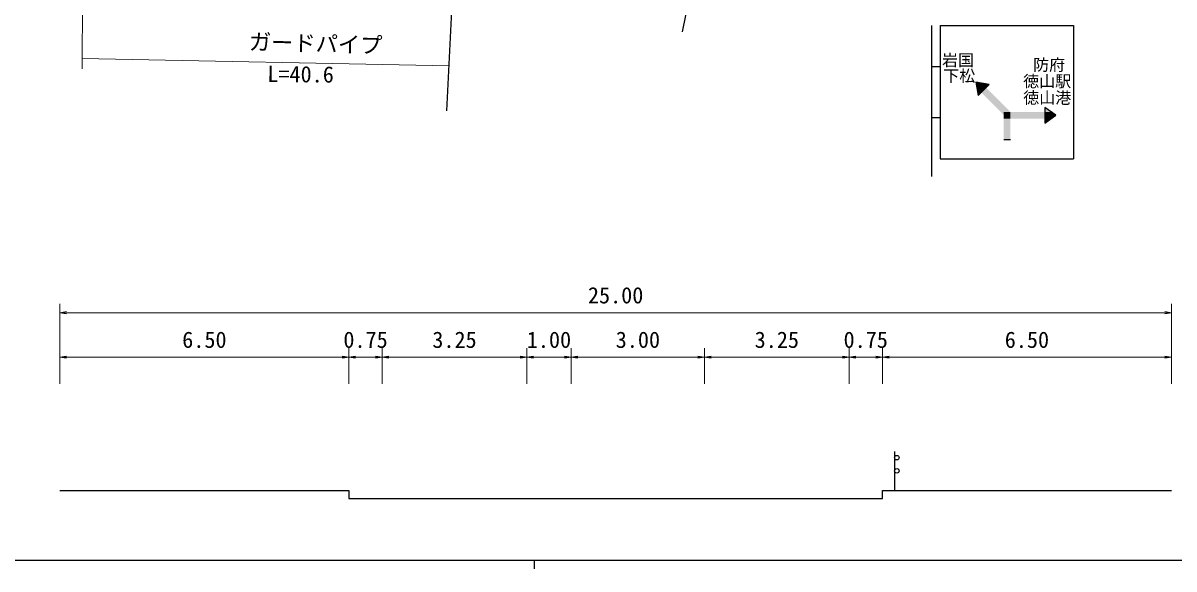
# Model space of a CAD drawing. Units: millimetres at full size, sheet at 1:1000, with parts at other scales. Extents: x 40000 to 680000, y 20000 to 380000.
# Drawn here: x 210523 to 339960, y 204000 to 265376 of the extents above; entities that cross this region are included whole.
import ezdxf
from ezdxf.enums import TextEntityAlignment as Align

# ---------------------------------------------------------------- set-up
doc = ezdxf.new("R2010")
doc.units = ezdxf.units.MM
doc.header["$LTSCALE"] = 1000
for name, color, linetype, lineweight in [('M-BGD', 7, 'Continuous', 25), ('M-BMK-OTRS', 5, 'Continuous', 25), ('M-STR-HTXT', 7, 'Continuous', 13), ('M-STR-STRC', 7, 'Continuous', 25), ('M-TTL-BAND', 7, 'Continuous', 25)]:
    doc.layers.add(name, color=color, linetype=linetype, lineweight=lineweight)
doc.styles.add('ＭＳ ゴシック', font='')
doc.styles.get('ＭＳ ゴシック').set_extended_font_data('MS Gothic')

# ---------------------------------------------------------------- blocks, each defined once
blk = doc.blocks.new('open_arrow')
at = {"color": 0, "linetype": 'Continuous', "lineweight": -2}
blk.add_lwpolyline([(7.5, 1.25), (0, 0), (7.5, -1.25)], dxfattribs=at)

msp = doc.modelspace()

# ---------------------------------------------------------------- hatches: boundary and pattern name
at = {"layer": 'M-STR-STRC'}
for points in [[(317672, 258734), (317786, 258090), (318291, 257585), (318821, 258116), (319175, 258469)], [(317937, 257232), (318291, 257585), (318821, 258116), (319175, 258469), (317672, 258734)], [(318291, 257585), (321031, 254845), (321561, 255375), (318821, 258116)], [(321561, 255375), (320811, 255375), (320811, 254625), (321561, 254625)], [(325436, 255375), (321561, 255375), (321561, 254625), (325436, 254625)], [(325436, 255875), (325436, 255375), (325436, 254625), (325436, 254125), (326686, 255000)], [(326686, 255000), (326150, 255375), (325436, 255375), (325436, 254625), (325436, 254125)], [(321561, 254625), (320811, 254625), (320811, 252250), (321561, 252250)]]:
    msp.add_hatch(color=256, dxfattribs=at).paths.add_polyline_path(points)

# ---------------------------------------------------------------- linework, layer by layer
at = {"layer": 'M-BGD'}
msp.add_line((308534, 217204), (308534, 212806), dxfattribs=at)
msp.add_lwpolyline([(214676, 212806), (247176, 212806), (247176, 211915), (307176, 211915), (307176, 212806), (339676, 212806)], dxfattribs=at)
for centre in [(308787, 216516), (308787, 215027)]:
    msp.add_circle(centre, 253, dxfattribs=at)
at = {"layer": 'M-BMK-OTRS'}
for p, q in [((258202, 255522), (262140, 337735)), ((291768, 300529), (284654, 264369))]:
    msp.add_line(p, q, dxfattribs=at)
at = {"layer": 'M-STR-HTXT'}
for p, q in [((217245, 286305), (217177, 260212)), ((217180, 261376), (258444, 260565)), ((214676, 224806), (214676, 233806)), ((339676, 224806), (339676, 233806)), ((214676, 232806), (339676, 232806)), ((214676, 224806), (214676, 228806)), ((247176, 224806), (247176, 228806)), ((247176, 224806), (247176, 228806)), ((250926, 224806), (250926, 228806)), ((250926, 224806), (250926, 228806)), ((267176, 224806), (267176, 228806)), ((267176, 224806), (267176, 228806)), ((272176, 224806), (272176, 228806)), ((272176, 224806), (272176, 228806)), ((287176, 224806), (287176, 228806)), ((287176, 224806), (287176, 228806)), ((303426, 224806), (303426, 228806)), ((303426, 224806), (303426, 228806)), ((307176, 224806), (307176, 228806)), ((307176, 224806), (307176, 228806)), ((339676, 224806), (339676, 228806)), ((214676, 227806), (247176, 227806)), ((247176, 227806), (250926, 227806)), ((250926, 227806), (267176, 227806)), ((267176, 227806), (272176, 227806)), ((272176, 227806), (287176, 227806)), ((287176, 227806), (303426, 227806)), ((303426, 227806), (307176, 227806)), ((307176, 227806), (339676, 227806))]:
    msp.add_line(p, q, dxfattribs=at)
at = {"layer": 'M-STR-STRC'}
for p, q in [((312677, 265116), (312677, 248116)), ((313677, 265116), (313677, 250116)), ((313677, 265116), (328677, 265116)), ((328677, 265116), (328677, 250116)), ((312677, 260491), (313677, 260491)), ((319175, 258469), (317672, 258734)), ((317672, 258734), (317937, 257232)), ((317937, 257232), (319175, 258469)), ((325436, 255875), (325436, 254125)), ((326686, 255000), (325436, 255875)), ((325436, 254125), (326686, 255000)), ((312677, 254741), (313677, 254741)), ((321561, 252250), (320811, 252250)), ((313677, 250116), (328677, 250116))]:
    msp.add_line(p, q, dxfattribs=at)
at = {"layer": 'M-TTL-BAND'}
for p, q in [((40000, 205000), (579000, 205000)), ((268000, 205000), (268000, 204000))]:
    msp.add_line(p, q, dxfattribs=at)

# ---------------------------------------------------------------- block references
at = {"layer": 'M-STR-HTXT', "xscale": 100, "yscale": 100}
for p in [(214676, 232806), (214676, 227806), (247176, 227806), (250926, 227806), (267176, 227806), (272176, 227806), (287176, 227806), (303426, 227806), (307176, 227806)]:
    msp.add_blockref('open_arrow', p, dxfattribs=at)
at = {"layer": 'M-STR-HTXT', "xscale": 100, "yscale": 100, "rotation": 180}
for p in [(339676, 232806), (247176, 227806), (250926, 227806), (267176, 227806), (272176, 227806), (287176, 227806), (303426, 227806), (307176, 227806), (339676, 227806)]:
    msp.add_blockref('open_arrow', p, dxfattribs=at)

# ---------------------------------------------------------------- texts
at = {"layer": 'M-STR-HTXT', "style": 'ＭＳ ゴシック'}
for s, rotation, p in [('ガードパイプ', 358.379, (235892, 261826)), ('L=40.6', 359.481, (237984, 258192))]:
    msp.add_text(s, height=1833, rotation=rotation, dxfattribs=at).set_placement(p, align=Align.BOTTOM_LEFT)
for s, p in [('25.00', (274051, 233306)), ('6.50', (228426, 228306)), ('0.75', (246551, 228306)), ('3.25', (256551, 228306)), ('1.00', (267176, 228306)), ('3.00', (277176, 228306)), ('3.25', (292801, 228306)), ('0.75', (302801, 228306)), ('6.50', (320926, 228306))]:
    msp.add_text(s, height=1833, dxfattribs=at).set_placement(p, align=Align.BOTTOM_LEFT)
at = {"layer": 'M-STR-STRC', "style": 'ＭＳ ゴシック'}
for s, p in [('岩国', (315670, 261201)), ('防府', (325926, 260679)), ('下松', (315813, 259437)), ('徳山駅', (325694, 258829)), ('徳山港', (325702, 256976))]:
    msp.add_text(s, height=1320, dxfattribs=at).set_placement(p, align=Align.MIDDLE_CENTER)

doc.saveas('drawing.dxf')
